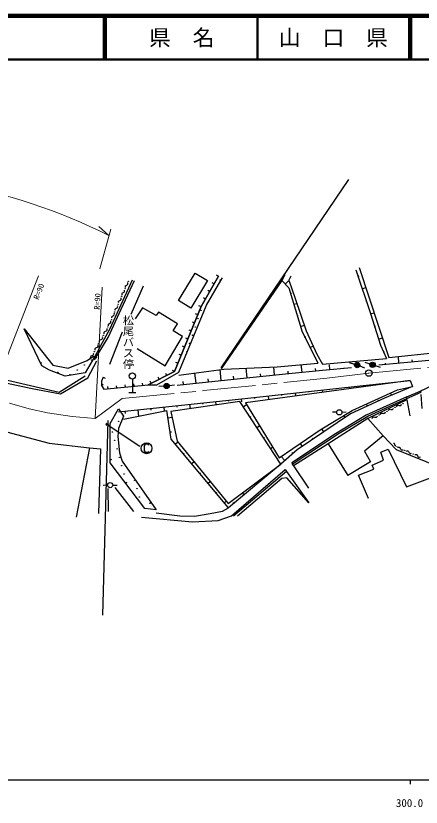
# Model space of a CAD drawing. Units: millimetres, scale not verified. Extents: x 40000 to 680000, y 20000 to 380000.
# Drawn here: x 277615 to 370513, y 198715 to 380000 of the extents above; entities that cross this region are included whole.
import ezdxf
from ezdxf.enums import TextEntityAlignment as Align

# ---------------------------------------------------------------- set-up
doc = ezdxf.new("R2010")
doc.units = ezdxf.units.MM
doc.header["$LTSCALE"] = 1000
doc.linetypes.add('CHAIN', pattern=[18.5, 12, -1.5, 3.5, -1.5])
for name, color, linetype, lineweight in [('M-BGD', 7, 'Continuous', 25), ('M-BGD-EXST', 7, 'Continuous', 25), ('M-BMK', 2, 'CHAIN', 13), ('M-BMK-SRVR', 3, 'Continuous', 25), ('M-STR-HTXT', 7, 'Continuous', 13), ('M-TTL', 2, 'Continuous', 140), ('M-TTL-BAND', 7, 'Continuous', 25), ('M-TTL-LINE', 7, 'Continuous', 50)]:
    doc.layers.add(name, color=color, linetype=linetype, lineweight=lineweight)
doc.layers.add('M-TTL-TXT', color=7, linetype='Continuous')
doc.styles.add('@ＭＳ ゴシック', font='')
doc.styles.add('ＭＳ ゴシック', font='')
doc.styles.get('@ＭＳ ゴシック').set_extended_font_data('@MS Gothic')
doc.styles.get('ＭＳ ゴシック').set_extended_font_data('MS Gothic')

msp = doc.modelspace()

# ---------------------------------------------------------------- linework, layer by layer
at = {"layer": 'M-BGD'}
for p, q in [((353855, 342503), (324616, 299341)), ((314918, 314783), (318743, 321068)), ((318743, 321068), (321565, 319350)), ((355571, 321776), (358868, 311807)), ((356267, 322317), (363138, 301703)), ((304299, 319448), (299096, 308159)), ((301796, 312822), (304839, 319350)), ((321565, 319350), (317740, 313065)), ((324034, 320328), (320059, 313407)), ((320059, 313407), (324034, 320328)), ((320059, 313407), (324034, 320328)), ((321335, 313702), (324574, 319346)), ((324034, 320328), (323601, 320577)), ((324574, 319346), (325016, 319984)), ((338543, 319369), (324677, 299123)), ((339279, 320657), (338543, 319369)), ((338543, 319369), (340199, 317712)), ((339371, 318541), (340207, 319377)), ((340617, 320354), (340187, 319434)), ((340187, 319434), (341660, 315262)), ((356037, 320339), (356278, 320417)), ((302743, 317963), (302770, 318117)), ((302786, 317778), (302743, 317963)), ((302770, 318117), (302867, 318241)), ((302867, 318241), (303032, 318333)), ((303032, 318333), (303198, 318426)), ((303198, 318426), (303295, 318549)), ((303322, 318704), (303279, 318889)), ((303295, 318549), (303322, 318704)), ((306776, 318079), (303954, 311576)), ((323037, 318591), (322603, 318840)), ((340199, 317712), (343205, 307589)), ((356970, 317463), (357796, 317731)), ((301971, 316227), (301998, 316381)), ((302014, 316042), (301971, 316227)), ((301998, 316381), (302095, 316505)), ((302095, 316505), (302261, 316597)), ((302261, 316597), (302427, 316690)), ((302427, 316690), (302523, 316813)), ((302550, 316968), (302508, 317153)), ((302523, 316813), (302550, 316968)), ((322039, 316854), (321605, 317103)), ((340575, 316447), (340756, 316501)), ((301157, 314409), (301185, 314571)), ((301202, 314214), (301157, 314409)), ((301185, 314571), (301287, 314701)), ((301287, 314701), (301462, 314799)), ((301462, 314799), (301636, 314896)), ((301636, 314896), (301738, 315026)), ((301766, 315189), (301721, 315384)), ((301738, 315026), (301766, 315189)), ((317740, 313065), (314918, 314783)), ((315004, 298351), (321335, 313702)), ((321041, 315117), (320608, 315366)), ((341326, 313916), (342043, 314129)), ((341660, 315262), (344175, 307838)), ((357903, 314587), (358158, 314669)), ((298753, 306343), (301796, 312822)), ((300195, 311667), (300152, 311853)), ((300388, 312663), (300415, 312817)), ((300430, 312478), (300388, 312663)), ((300415, 312817), (300511, 312941)), ((300511, 312941), (300677, 313033)), ((300677, 313033), (300843, 313126)), ((300843, 313126), (300939, 313249)), ((300966, 313404), (300924, 313589)), ((300939, 313249), (300966, 313404)), ((306634, 313142), (304978, 310565)), ((309763, 311363), (306634, 313142)), ((310316, 312099), (309763, 311363)), ((314671, 309461), (310316, 312099)), ((320059, 313407), (313973, 298487)), ((313973, 298487), (320059, 313407)), ((313973, 298487), (320059, 313407)), ((320047, 313379), (319584, 313568)), ((358836, 311711), (359708, 311994)), ((299423, 309931), (299380, 310116)), ((299616, 310927), (299643, 311081)), ((299658, 310741), (299616, 310927)), ((299643, 311081), (299739, 311204)), ((299739, 311204), (299905, 311297)), ((299905, 311297), (300071, 311390)), ((300071, 311390), (300168, 311513)), ((300168, 311513), (300195, 311667)), ((319291, 311524), (318828, 311713)), ((342078, 311385), (342322, 311458)), ((358868, 311807), (361169, 304521)), ((283555, 299839), (279506, 308305)), ((279506, 308305), (286132, 299961)), ((279506, 308305), (286132, 299961)), ((298556, 308148), (298527, 308356)), ((298844, 309190), (298871, 309345)), ((298887, 309005), (298844, 309190)), ((298871, 309345), (298968, 309468)), ((298968, 309468), (299134, 309561)), ((299134, 309561), (299299, 309653)), ((299299, 309653), (299396, 309777)), ((299396, 309777), (299423, 309931)), ((313690, 307866), (314671, 309461)), ((318534, 309670), (318071, 309858)), ((342829, 308855), (343739, 309125)), ((359769, 308835), (360038, 308922)), ((299096, 308159), (296986, 304429)), ((297523, 306270), (297493, 306488)), ((297847, 307389), (297892, 307556)), ((297876, 307181), (297847, 307389)), ((297892, 307556), (298010, 307683)), ((298010, 307683), (298202, 307769)), ((298202, 307769), (298393, 307854)), ((298393, 307854), (298512, 307981)), ((298512, 307981), (298556, 308148)), ((301990, 307527), (299107, 300103)), ((311849, 299829), (315837, 306516)), ((315837, 306516), (313690, 307866)), ((317778, 307815), (317315, 308004)), ((343205, 307589), (346457, 301270)), ((343809, 306393), (344057, 306518)), ((344175, 307838), (346568, 302501)), ((295629, 301177), (298753, 306343)), ((296473, 304387), (296444, 304595)), ((296780, 305474), (296827, 305649)), ((296811, 305256), (296780, 305474)), ((296827, 305649), (296951, 305782)), ((296951, 305782), (297152, 305872)), ((297152, 305872), (297352, 305962)), ((297352, 305962), (297476, 306095)), ((297476, 306095), (297523, 306270)), ((317021, 305960), (316558, 306149)), ((360703, 305959), (361620, 306257)), ((296986, 304429), (295384, 301361)), ((295456, 302549), (295427, 302757)), ((295765, 303627), (295809, 303794)), ((295793, 303419), (295765, 303627)), ((295809, 303794), (295927, 303921)), ((295927, 303921), (296119, 304007)), ((296119, 304007), (296310, 304093)), ((296310, 304093), (296429, 304219)), ((296429, 304219), (296473, 304387)), ((305407, 303817), (311849, 299829)), ((316265, 304106), (315802, 304294)), ((345015, 304000), (345733, 304362)), ((361169, 304521), (362549, 301530)), ((361859, 303026), (362077, 303127)), ((363138, 301703), (379040, 303384)), ((289629, 299286), (293985, 301004)), ((289629, 299286), (293985, 301004)), ((295641, 301863), (293494, 298182)), ((293985, 301004), (295396, 302047)), ((293985, 301004), (295396, 302047)), ((294747, 301790), (294792, 301957)), ((294776, 301582), (294747, 301790)), ((294792, 301957), (294910, 302084)), ((294910, 302084), (295102, 302170)), ((295102, 302170), (295293, 302256)), ((295293, 302256), (295411, 302382)), ((295396, 302047), (295641, 301863)), ((295411, 302382), (295456, 302549)), ((295641, 301863), (296194, 301618)), ((315508, 302251), (315045, 302440)), ((346271, 301632), (346424, 301710)), ((346457, 301270), (346825, 300411)), ((346568, 302501), (347917, 300231)), ((347917, 300231), (362549, 301530)), ((360795, 300058), (373142, 301209)), ((365426, 300490), (365291, 301931)), ((368512, 300777), (368471, 301221)), ((285334, 298857), (283555, 299839)), ((286132, 299961), (289629, 299286)), ((286132, 299961), (289629, 299286)), ((294096, 297065), (296181, 300932)), ((314752, 300396), (314289, 300585)), ((325273, 299071), (337482, 299624)), ((330629, 297068), (330402, 299303)), ((336917, 297707), (336726, 299589)), ((337482, 299624), (346825, 300411)), ((343206, 298346), (343028, 300091)), ((346350, 298666), (346298, 299173)), ((347922, 298825), (354507, 299445)), ((349568, 298980), (349468, 300046)), ((352861, 299290), (352851, 299396)), ((355272, 300156), (354116, 300478)), ((356416, 299797), (357548, 299399)), ((358811, 300225), (357667, 300585)), ((359957, 299867), (361103, 299511)), ((362339, 300202), (362314, 300467)), ((271599, 297501), (287531, 293815)), ((288893, 297446), (285334, 298857)), ((287531, 293815), (293482, 297496)), ((293494, 298182), (288893, 297446)), ((313973, 298487), (307936, 295504)), ((307936, 295504), (313973, 298487)), ((307936, 295504), (313973, 298487)), ((309948, 295504), (315004, 298351)), ((312230, 297626), (312009, 298074)), ((313995, 298542), (313532, 298731)), ((314991, 297665), (325273, 299071)), ((318911, 295835), (318664, 298167)), ((324708, 296448), (324443, 298958)), ((327607, 296755), (327531, 297478)), ((329057, 296908), (340177, 298059)), ((333773, 297387), (333710, 298005)), ((340061, 298027), (340007, 298566)), ((340177, 298059), (347922, 298825)), ((370316, 294034), (378807, 298108)), ((274562, 296058), (281335, 294611)), ((287863, 293384), (294096, 297065)), ((297647, 297231), (297217, 296311)), ((297217, 296311), (297217, 295329)), ((297221, 295324), (297641, 295595)), ((297647, 297231), (298100, 297020)), ((297770, 294470), (307936, 295504)), ((304322, 296783), (304322, 293723)), ((304730, 295178), (304680, 295675)), ((306723, 295381), (306672, 295878)), ((307936, 295504), (309948, 295504)), ((308639, 295851), (308417, 296300)), ((310434, 296739), (310213, 297187)), ((314562, 295374), (329057, 296908)), ((316012, 295528), (315940, 296201)), ((321809, 296141), (321733, 296868)), ((367954, 296455), (330281, 291374)), ((356547, 295208), (367954, 296455)), ((360206, 295616), (360228, 295413)), ((363305, 295951), (363309, 295915)), ((366405, 296287), (366409, 296246)), ((367954, 296455), (368530, 295113)), ((281335, 294611), (287863, 293384)), ((297217, 295329), (297770, 294470)), ((298752, 294570), (298702, 295068)), ((300745, 294773), (300694, 295270)), ((302738, 294975), (302687, 295473)), ((303512, 293723), (305132, 293723)), ((311577, 295147), (310381, 295050)), ((312768, 295282), (313956, 295457)), ((330760, 292428), (356547, 295208)), ((344708, 293938), (344728, 293755)), ((347808, 294274), (347865, 293745)), ((350907, 294609), (350922, 294475)), ((354007, 294945), (354046, 294579)), ((354726, 289553), (365079, 294346)), ((357106, 295280), (357115, 295195)), ((368530, 295113), (362107, 292428)), ((365079, 294346), (368530, 295113)), ((366924, 294442), (366888, 294528)), ((367200, 292703), (370316, 294034)), ((367200, 292359), (370507, 293810)), ((370507, 293810), (370316, 294034)), ((301139, 289265), (330760, 292428)), ((326317, 291954), (326338, 291755)), ((329279, 292270), (329354, 291573)), ((332310, 292596), (332340, 292316)), ((335409, 292932), (335502, 292078)), ((338509, 293267), (338534, 293036)), ((341608, 293603), (341683, 292912)), ((362107, 292428), (354342, 288786)), ((367200, 292703), (357924, 288482)), ((367261, 292035), (358305, 287724)), ((358316, 288285), (367200, 292359)), ((360813, 291821), (360749, 291957)), ((363713, 293100), (363498, 293614)), ((367200, 292359), (367200, 292703)), ((367261, 292035), (367200, 292359)), ((367261, 292035), (367936, 288354)), ((370752, 290030), (370507, 293221)), ((311506, 290372), (311607, 289427)), ((328939, 291662), (313122, 289361)), ((314468, 290689), (314504, 290354)), ((317431, 291005), (317538, 290003)), ((320393, 291321), (320421, 291055)), ((323355, 291638), (323438, 290861)), ((338333, 277282), (328939, 291662)), ((329722, 290463), (330518, 290983)), ((330281, 291374), (337950, 278720)), ((358224, 290607), (358007, 291072)), ((364104, 289950), (364201, 290136)), ((364882, 290463), (364975, 290641)), ((364975, 290641), (365102, 290746)), ((365102, 290746), (365263, 290779)), ((365263, 290779), (365459, 290740)), ((365459, 290740), (365656, 290701)), ((365656, 290701), (365817, 290734)), ((365817, 290734), (365944, 290839)), ((365944, 290839), (366037, 291017)), ((299234, 286596), (301151, 289951)), ((299234, 286596), (301151, 289951)), ((301151, 289951), (302302, 288321)), ((302302, 288321), (301151, 285446)), ((302289, 287635), (312259, 289553)), ((302620, 289423), (302674, 288916)), ((305582, 289740), (305736, 288298)), ((308544, 290056), (308582, 289698)), ((313217, 283034), (312259, 289553)), ((313122, 289361), (314559, 282555)), ((354342, 288786), (342072, 280542)), ((347344, 285143), (354726, 289553)), ((351154, 289187), (350155, 289217)), ((357924, 288482), (350905, 284212)), ((351690, 284408), (358316, 288285)), ((352353, 289207), (353351, 289269)), ((353115, 287961), (352813, 288410)), ((355636, 289393), (355569, 289536)), ((360406, 288178), (360503, 288364)), ((361185, 288691), (361278, 288868)), ((361278, 288868), (361405, 288974)), ((361405, 288974), (361566, 289007)), ((361566, 289007), (361762, 288968)), ((361762, 288968), (361958, 288929)), ((361958, 288929), (362120, 288962)), ((362120, 288962), (362247, 289067)), ((362247, 289067), (362339, 289244)), ((362989, 289556), (363086, 289742)), ((363086, 289742), (363219, 289852)), ((363219, 289852), (363389, 289887)), ((363389, 289887), (363595, 289846)), ((363595, 289846), (363801, 289805)), ((363801, 289805), (363970, 289840)), ((363970, 289840), (364104, 289950)), ((298716, 287326), (297518, 242690)), ((299234, 277585), (299234, 286596)), ((299234, 277585), (299234, 286596)), ((312498, 287923), (313397, 288055)), ((331287, 288067), (331502, 288207)), ((358305, 287724), (349176, 281981)), ((350661, 286313), (350544, 286486)), ((361839, 283797), (358305, 287724)), ((359291, 287783), (359388, 287970)), ((359388, 287970), (359522, 288080)), ((359522, 288080), (359691, 288115)), ((359691, 288115), (359897, 288074)), ((359897, 288074), (360103, 288033)), ((360103, 288033), (360273, 288068)), ((360273, 288068), (360406, 288178)), ((274316, 284985), (285255, 282071)), ((301151, 285446), (300960, 283624)), ((312978, 284664), (313308, 284712)), ((332853, 285670), (333487, 286084)), ((337950, 278720), (347344, 285143)), ((348207, 284664), (347730, 285374)), ((300960, 283624), (301343, 279886)), ((326350, 267313), (313217, 283034)), ((334419, 283274), (334585, 283382)), ((350905, 284212), (340843, 277635)), ((340941, 277291), (351690, 284408)), ((345753, 283015), (345609, 283229)), ((361839, 283797), (357520, 280264)), ((361839, 283797), (364776, 280629)), ((285255, 282071), (294476, 281003)), ((294476, 281003), (291482, 265126)), ((294476, 281003), (297028, 280832)), ((314156, 281911), (314708, 282373)), ((314559, 282555), (326255, 268271)), ((335985, 280877), (336456, 281185)), ((349176, 281981), (341274, 276926)), ((343299, 281366), (342833, 282059)), ((349176, 281981), (353741, 274668)), ((364138, 282139), (364266, 282116)), ((364266, 282116), (364356, 282058)), ((364356, 282058), (364409, 281965)), ((364409, 281965), (364423, 281836)), ((364423, 281836), (364437, 281706)), ((364437, 281706), (364489, 281613)), ((364489, 281613), (364579, 281555)), ((364579, 281555), (364707, 281532)), ((365058, 281157), (365272, 281211)), ((365272, 281211), (365451, 281183)), ((365451, 281183), (365596, 281074)), ((365596, 281074), (365707, 280884)), ((297028, 280832), (296586, 266009)), ((301343, 279886), (302014, 277968)), ((316032, 279665), (316191, 279798)), ((342072, 280542), (338333, 277282)), ((341137, 279727), (340945, 279947)), ((357520, 280264), (358894, 277859)), ((361230, 280078), (362948, 280753)), ((361905, 278237), (361230, 280078)), ((362948, 280753), (367120, 272102)), ((364776, 280629), (377850, 275371)), ((365707, 280884), (365819, 280695)), ((365819, 280695), (365964, 280586)), ((365964, 280586), (366143, 280558)), ((366143, 280558), (366356, 280612)), ((367086, 280305), (367290, 280356)), ((367290, 280356), (367461, 280329)), ((367461, 280329), (367600, 280225)), ((367600, 280225), (367706, 280044)), ((367706, 280044), (367812, 279863)), ((367812, 279863), (367951, 279759)), ((367951, 279759), (368122, 279733)), ((368122, 279733), (368325, 279784)), ((369022, 279491), (369236, 279544)), ((369236, 279544), (369415, 279516)), ((369415, 279516), (369560, 279408)), ((369560, 279408), (369671, 279218)), ((369671, 279218), (369782, 279028)), ((307191, 267136), (299234, 277585)), ((307191, 267136), (299234, 277585)), ((302014, 277968), (309779, 266848)), ((317908, 277419), (318416, 277844)), ((337550, 278481), (337667, 278557)), ((339268, 278097), (338435, 279052)), ((340843, 277635), (340941, 277291)), ((358894, 277859), (353741, 274668)), ((359267, 277071), (361905, 278237)), ((369782, 279028), (369927, 278919)), ((369927, 278919), (370107, 278891)), ((370107, 278891), (370320, 278945)), ((326255, 268271), (338333, 277282)), ((338333, 277282), (326350, 267313)), ((327058, 265428), (339329, 276104)), ((339635, 275613), (327488, 265367)), ((337135, 276285), (337119, 276304)), ((339329, 276104), (339635, 275613)), ((339635, 275613), (344789, 268435)), ((340941, 277291), (341274, 276926)), ((341274, 276926), (344710, 271822)), ((356138, 274740), (359635, 276151)), ((359635, 276151), (359267, 277071)), ((319784, 275173), (319930, 275295)), ((338592, 274018), (328408, 265367)), ((334738, 274291), (334580, 274482)), ((339697, 274140), (338592, 274018)), ((344789, 268435), (339697, 274140)), ((358470, 269464), (356138, 274740)), ((367120, 272102), (372642, 274188)), ((298622, 272472), (297622, 272442)), ((299822, 272498), (300821, 272511)), ((321660, 272927), (322125, 273315)), ((332342, 272298), (332263, 272393)), ((298838, 266450), (298742, 271722)), ((300276, 271914), (304590, 266450)), ((323536, 270682), (323669, 270792)), ((329945, 270304), (329575, 270749)), ((325412, 268436), (325833, 268787)), ((327549, 268310), (327406, 268481)), ((309779, 266848), (307191, 267136)), ((322133, 265971), (325008, 266546)), ((325008, 266546), (326350, 267313)), ((306444, 265183), (318101, 264079)), ((309766, 266162), (315231, 265491)), ((315231, 265491), (318586, 265396)), ((318586, 265396), (322133, 265971)), ((323991, 264385), (327058, 265428)), ((318101, 264079), (323991, 264385))]:
    msp.add_line(p, q, dxfattribs=at)
for centre, radius in [((303418, 319202), 38), ((324493, 319459), 50), ((302647, 317465), 38), ((301868, 315713), 40), ((301063, 313901), 38), ((320675, 314417), 50), ((300291, 312165), 38), ((320033, 312523), 50), ((299519, 310429), 38), ((319392, 310629), 50), ((298710, 308687), 42), ((318750, 308734), 50), ((297685, 306834), 44), ((318109, 306840), 50), ((296628, 304925), 42), ((317468, 304946), 50), ((295610, 303088), 42), ((316826, 303051), 50), ((294999, 301131), 50), ((283355, 300497), 50), ((293343, 300010), 50), ((355850, 299996), 600), ((355850, 299996), 528), ((355850, 299996), 456), ((355850, 299996), 384), ((355850, 299996), 312), ((355850, 299996), 240), ((355850, 299996), 168), ((355850, 299996), 96), ((355850, 299996), 24), ((359384, 300045), 600), ((359384, 300045), 528), ((359384, 300045), 456), ((359384, 300045), 384), ((359384, 300045), 312), ((359384, 300045), 240), ((359384, 300045), 168), ((359384, 300045), 96), ((359384, 300045), 24), ((287253, 298305), 50), ((290030, 297769), 50), ((291686, 298889), 50), ((304322, 297503), 720), ((312175, 295195), 600), ((312175, 295195), 528), ((312175, 295195), 456), ((312175, 295195), 384), ((312175, 295195), 312), ((312175, 295195), 240), ((312175, 295195), 168), ((312175, 295195), 96), ((312175, 295195), 24), ((364541, 290300), 42), ((366361, 291172), 40), ((351754, 289169), 600), ((360844, 288528), 42), ((362664, 289400), 40), ((301164, 287122), 50), ((299760, 284666), 50), ((300286, 282737), 50), ((364867, 281361), 26), ((300813, 280807), 50), ((366721, 280458), 44), ((368674, 279637), 42), ((299409, 278352), 50), ((301339, 278878), 50), ((301865, 276948), 50), ((302391, 275019), 50), ((299222, 272489), 600), ((302918, 273089), 50), ((304847, 273615), 50), ((305373, 271686), 50), ((305900, 269756), 50), ((308355, 268353), 50)]:
    msp.add_circle(centre, radius, dxfattribs=at)
at = {"layer": 'M-BGD-EXST'}
for p, q in [((298563, 286404), (306040, 281419)), ((307174, 281690), (307024, 281490)), ((307024, 281490), (307024, 280390)), ((307374, 281840), (307174, 281690)), ((307824, 281840), (307374, 281840)), ((308024, 281690), (307824, 281840)), ((308124, 281540), (308024, 281690)), ((307024, 280390), (307174, 280190)), ((307174, 280190), (307374, 280040)), ((307374, 280040), (307824, 280040)), ((307824, 280040), (308024, 280140)), ((308024, 280140), (308124, 280290))]:
    msp.add_line(p, q, dxfattribs=at)
for centre, radius in [((298563, 286404), 250), ((298563, 286404), 150), ((298563, 286404), 50), ((307574, 280940), 1250)]:
    msp.add_circle(centre, radius, dxfattribs=at)
at = {"layer": 'M-BMK'}
for p, q in [((358514, 298173), (379517, 300122)), ((348910, 296971), (358514, 298173)), ((320618, 294143), (348910, 296971)), ((301982, 292302), (320618, 294143)), ((295768, 287781), (301982, 292302)), ((276136, 291232), (280661, 290005)), ((280661, 290005), (284878, 289084)), ((284878, 289084), (290553, 288241)), ((290553, 288241), (295768, 287781))]:
    msp.add_line(p, q, dxfattribs=at)
at = {"layer": 'M-BMK-SRVR'}
for radius in [750, 30]:
    msp.add_circle((358514, 298173), radius, dxfattribs=at)
at = {"layer": 'M-STR-HTXT'}
for p, q in [((298907, 329710), (296675, 331714)), ((296894, 322023), (299366, 331149)), ((271925, 292613), (282808, 320450)), ((295768, 287781), (297379, 317843))]:
    msp.add_line(p, q, dxfattribs=at)
msp.add_arc((240772, 213732), 129733, 63.37724, 96.91516, dxfattribs=at)
at = {"layer": 'M-TTL'}
msp.add_line((680000, 380000), (40000, 380000), dxfattribs=at)
at = {"layer": 'M-TTL-BAND'}
for p, q in [((40000, 205000), (579000, 205000)), ((368000, 205000), (368000, 204000))]:
    msp.add_line(p, q, dxfattribs=at)
at = {"layer": 'M-TTL-LINE'}
for p, q in [((297750, 380000), (297750, 370000)), ((298250, 380000), (298250, 370000)), ((333000, 380000), (333000, 370000)), ((367750, 380000), (367750, 370000)), ((368250, 380000), (368250, 370000)), ((40000, 370000), (680000, 370000))]:
    msp.add_line(p, q, dxfattribs=at)

# ---------------------------------------------------------------- texts
at = {"layer": 'M-BGD', "style": '@ＭＳ ゴシック'}
msp.add_text('松尾バス停', height=1833, rotation=270, dxfattribs=at).set_placement((301899, 311515), align=Align.BOTTOM_LEFT)
at = {"layer": 'M-STR-HTXT', "style": 'ＭＳ ゴシック'}
for rotation, p in [(68.6, (283186, 314707)), (86.5, (297219, 312621))]:
    msp.add_text('R=90', height=1320, rotation=rotation, dxfattribs=at).set_placement(p, align=Align.BOTTOM_LEFT)
at = {"layer": 'M-TTL-BAND', "style": 'ＭＳ ゴシック'}
msp.add_text('300.0', height=1833, dxfattribs=at).set_placement((367844, 198195), align=Align.BOTTOM_CENTER)
at = {"layer": 'M-TTL-TXT', "style": 'ＭＳ ゴシック'}
for s, p in [('県\u3000名', (315625, 375000)), ('山\u3000口\u3000県', (350375, 375000))]:
    msp.add_text(s, height=3666, dxfattribs=at).set_placement(p, align=Align.MIDDLE_CENTER)

doc.saveas('drawing.dxf')
